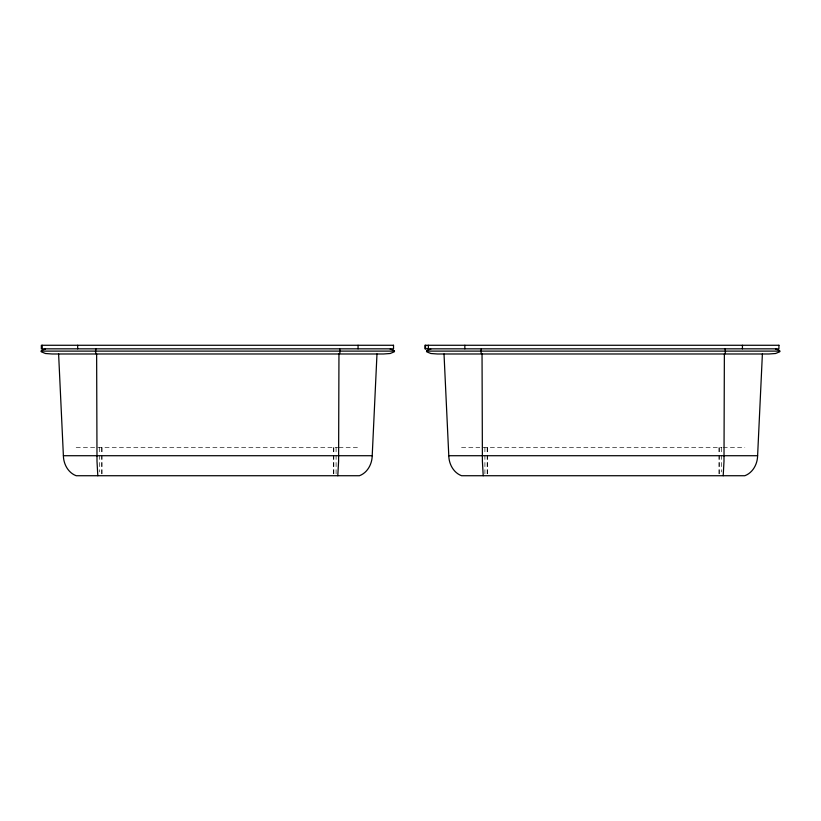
<?xml version="1.0" encoding="UTF-8"?>
<svg xmlns="http://www.w3.org/2000/svg" width="821" height="821" viewBox="0 0 821 821"><rect width="100%" height="100%" fill="white"/><g stroke="black" fill="none" stroke-linecap="round" stroke-linejoin="round"><path stroke-width="0.62" stroke-dasharray="4.11 3.08" d="M76.179 447.661L95.523 447.661M97.802 447.661L337.872 447.661M338.929 447.661L359.424 447.661M461.576 447.661L479.782 447.661M483.128 447.661L721.916 447.661M723.198 447.661L744.821 447.661M721.495 447.661L721.495 454.034M721.495 455.316L721.495 471.901M719.247 447.661L719.247 454.034M719.247 455.316L719.247 474.456M718.97 447.661L718.97 454.034M718.97 455.316L718.97 474.456M487.428 447.661L487.428 454.034M487.428 455.316L487.428 474.456M487.151 447.661L487.151 454.034M487.151 455.316L487.151 474.456M484.913 447.661L484.913 454.034M484.913 455.316L484.913 474.456M336.087 447.661L336.087 454.034M336.087 455.316L336.087 474.456M333.849 447.661L333.849 454.034M333.849 455.316L333.849 474.456M333.572 447.661L333.572 454.034M333.572 455.316L333.572 474.456M102.03 447.661L102.03 454.034M102.03 455.316L102.03 474.456M101.753 447.661L101.753 454.034M101.753 455.316L101.753 474.456M99.505 447.661L99.505 454.034M99.505 455.316L99.505 471.901"/><path stroke-width="1.23" d="M338.96 353.984L338.601 461.258L337.79 475.728M724.368 353.984L723.999 461.258L723.198 475.728M58.609 353.984L63.391 455.717C63.515 464.029 68.112 472.732 76.179 475.728L359.424 475.728C367.49 472.732 372.087 464.029 372.211 455.717L376.983 353.984M444.017 353.984L448.789 455.717C448.913 464.029 453.51 472.732 461.576 475.728L744.821 475.728C752.888 472.732 757.485 464.029 757.609 455.717L762.391 353.984M390.16 349.202C391.36 349.633 395.034 349.992 394.244 351.829L390.16 353.512L383.489 353.984L52.103 353.984L45.442 353.512L41.348 351.829C40.557 349.992 44.231 349.633 45.442 349.202M775.558 349.202C776.769 349.633 780.443 349.992 779.652 351.829L775.558 353.512L768.897 353.984L437.511 353.984L430.84 353.512L426.756 351.829C425.966 349.992 429.64 349.633 430.84 349.202M95.903 348.925L95.482 351.829L96.201 353.984M481.301 348.925L480.89 351.829L481.609 353.984M339.391 353.984L340.11 351.829L339.699 348.925M724.799 353.984L725.518 351.829L725.097 348.925M41.05 351.111L394.552 351.111M426.448 351.111L779.95 351.111M63.391 455.717L372.211 455.717M448.789 455.717L757.609 455.717M483.21 475.728L482.399 461.258L482.04 353.984M97.802 475.728L97.001 461.258L96.632 353.984M742.43 345.272L742.43 348.833M464.85 345.272L464.85 348.833M428.357 345.272L428.357 348.833M425.524 345.272L425.524 348.833M358.069 345.272L358.069 348.833M77.677 345.272L77.677 348.833M42.23 345.272L42.23 348.833M393.526 345.272L41.348 345.272L41.348 348.833L393.526 348.833L393.526 345.272M778.924 345.272L424.929 345.272L424.929 348.833L778.924 348.833L778.924 345.272"/></g></svg>
